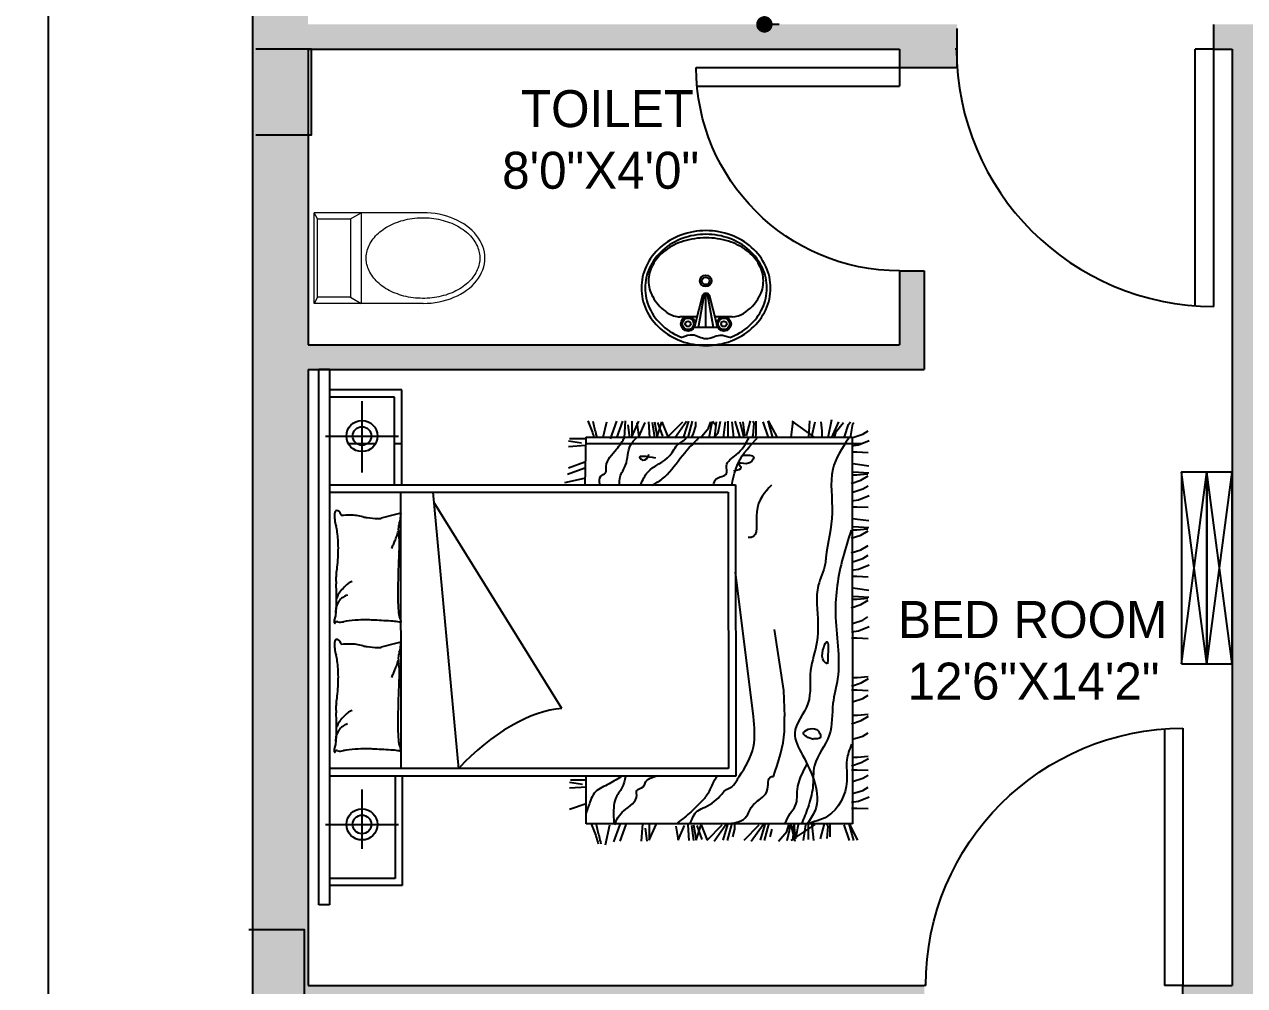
# Model space of a CAD drawing. Header units: inches. Extents: x -1202318 to 15458, y 120 to 819423.
# Drawn here: x 3433 to 3631, y 210.3 to 366.3 of the extents above; entities that cross this region are included whole.
import ezdxf

# ---------------------------------------------------------------- set-up
doc = ezdxf.new("R2010")
doc.units = ezdxf.units.IN
doc.header["$PDMODE"] = 98
doc.linetypes.add('HIDDEN', pattern=[9.525, 6.35, -3.175])
doc.styles.add('style 2', font='', dxfattribs={"height": 6})
doc.styles.get('style 2').set_extended_font_data('Bahnschrift')
doc.dimstyles.new('ISO-25', dxfattribs={"dimtxt": 6, "dimasz": 2.67, "dimexe": 1.25, "dimexo": 0.625, "dimgap": 0.645, "dimtad": 0, "dimdec": 0, "dimlunit": 3, "dimtxsty": 'style 2', "dimblk": 'DOT', "dimcen": 2.485, "dimclrd": 3, "dimclrt": 256, "dimadec": 0, "dimazin": 0, "dimtfac": 1, "dimtdec": 0, "dimtmove": 0, "dimatfit": 3, "dimfxl": 1, "dimarcsym": 1})

# ---------------------------------------------------------------- blocks, each defined once
blk = doc.blocks.new('D1 inch')
for p, q in [((0, 41.76), (0, 0)), ((3, 41.65), (3, 0)), ((0, 0), (3, 0)), ((41.76, 0), (42, 0))]:
    blk.add_line(p, q)
blk.add_arc((0, 0), 41.76, 0, 90)
blk = doc.blocks.new('DD2')
for p, q in [((0, 33), (0, 0)), ((3, 33), (3, 0)), ((0, 0), (3, 0))]:
    blk.add_line(p, q)
blk.add_arc((0, 0), 33, 0, 90)
blk = doc.blocks.new('A$C2B723114')
for p, q in [((0, 2.9047), (2.8274, 2.9047)), ((0, 2.8487), (0, 2.9047)), ((2.8274, 2.9047), (2.8274, 2.8487)), ((2.8274, 2.8487), (0, 2.8487)), ((0.1012, 2.4649), (0.1012, 2.849)), ((0.1396, 2.5033), (0.1396, 2.849)), ((0.4243, 2.8697), (0.4243, 2.4855)), ((0.6794, 0.7051), (0.6794, 2.8509)), ((0.7187, 0.7435), (0.7187, 2.8509)), ((2.1776, 2.8509), (2.1776, 0.7454)), ((2.216, 2.8509), (2.216, 0.707)), ((2.4742, 2.8697), (2.4742, 2.4855)), ((2.6798, 2.5052), (2.6798, 2.8509)), ((2.7182, 2.4668), (2.7182, 2.8509)), ((0.6087, 2.6776), (0.295, 2.6776)), ((2.6586, 2.6776), (2.2821, 2.6776)), ((1.3789, 2.4999), (1.3598, 2.5761)), ((2.0593, 2.4999), (2.0402, 2.5761)), ((0.6794, 2.4649), (0.1012, 2.4649)), ((0.6766, 2.5033), (0.1396, 2.5033)), ((0.7191, 2.47), (2.1778, 2.4719)), ((1.3858, 2.4723), (1.3789, 2.4999)), ((2.0662, 2.4723), (2.0593, 2.4999)), ((2.2188, 2.5052), (2.6798, 2.5052)), ((2.2188, 2.4668), (2.7182, 2.4668)), ((2.1771, 2.3036), (0.718, 2.1685)), ((1.0365, 1.6233), (2.1246, 2.2989)), ((0.5047, 1.5819), (0.5353, 1.4945)), ((0.6174, 1.5819), (0.6232, 1.4916)), ((0.6467, 1.5819), (0.6369, 1.5137)), ((0.6571, 1.4945), (0.6571, 1.5765)), ((2.2287, 1.6076), (2.2523, 1.5035)), ((2.2726, 1.593), (2.3061, 1.5007)), ((2.3067, 1.5881), (2.3373, 1.5007)), ((2.4194, 1.5881), (2.4251, 1.4979)), ((2.4487, 1.5881), (2.4389, 1.5199)), ((2.4591, 1.5007), (2.4591, 1.5828)), ((0.4269, 0.0884), (0.4269, 1.4945)), ((0.4269, 1.4945), (0.6794, 1.4945)), ((2.4685, 1.4964), (2.216, 1.5022)), ((2.4685, 1.4964), (2.4685, 0.0903)), ((0.3172, 1.3923), (0.4213, 1.3687)), ((2.4596, 1.3659), (2.552, 1.3324)), ((2.4685, 1.4044), (2.5491, 1.3861)), ((0.3318, 1.3485), (0.4241, 1.3149)), ((0.3367, 1.3143), (0.4241, 1.2838)), ((2.4645, 1.3318), (2.552, 1.3012)), ((2.4645, 1.2928), (2.5548, 1.2871)), ((2.4645, 1.2635), (2.5328, 1.2733)), ((2.4699, 1.2531), (2.552, 1.2163)), ((2.552, 1.2531), (2.4699, 1.2531)), ((2.5435, 1.2276), (2.4699, 1.2163)), ((0.3367, 1.2016), (0.427, 1.1959)), ((0.3367, 1.1724), (0.405, 1.1821)), ((0.4241, 1.162), (0.3421, 1.162)), ((0.3421, 1.162), (0.4241, 1.1252)), ((2.5491, 1.1654), (2.467, 1.1597)), ((2.4699, 1.2163), (2.5463, 1.1823)), ((2.5463, 1.1455), (2.467, 1.1342)), ((2.5491, 1.1342), (2.4699, 1.1201)), ((2.4699, 1.1201), (2.5491, 1.0946)), ((2.5463, 1.1172), (2.4727, 1.0918)), ((2.5491, 1.0946), (2.4699, 1.0635)), ((2.4699, 1.0635), (2.5491, 0.9842)), ((0.4157, 1.0206), (0.3421, 1.0093)), ((0.3421, 1.0093), (0.4185, 0.9754)), ((2.4642, 1.0267), (2.552, 0.9644)), ((2.4699, 0.9785), (2.552, 0.9531)), ((0.4213, 0.9584), (0.3392, 0.9527)), ((0.4185, 0.9386), (0.3392, 0.9272)), ((0.4213, 0.9272), (0.3421, 0.9131)), ((0.3421, 0.9131), (0.4213, 0.8876)), ((0.4185, 0.9103), (0.3449, 0.8848)), ((2.4642, 0.9389), (2.4869, 0.9276)), ((2.467, 0.9559), (2.552, 0.9333)), ((2.4869, 0.9276), (2.5265, 0.9163)), ((2.5265, 0.9163), (2.5491, 0.9163)), ((0.4213, 0.8876), (0.3421, 0.8565)), ((0.3421, 0.8565), (0.4213, 0.7772)), ((2.4642, 0.8908), (2.5152, 0.8483)), ((2.467, 0.8455), (2.5208, 0.8342)), ((2.5152, 0.8483), (2.5491, 0.837)), ((0.3364, 0.8197), (0.4241, 0.7574)), ((2.4699, 0.8172), (2.4925, 0.7974)), ((2.5491, 0.8087), (2.4699, 0.8172)), ((2.4925, 0.7974), (2.535, 0.7889)), ((2.5208, 0.8342), (2.552, 0.8285)), ((2.552, 0.8285), (2.5293, 0.8087)), ((2.535, 0.7889), (2.552, 0.7861)), ((0.3392, 0.7489), (0.4241, 0.7263)), ((0.3421, 0.7716), (0.4241, 0.7461)), ((0.359, 0.7206), (0.3987, 0.7093)), ((0.3987, 0.7093), (0.4213, 0.7093)), ((2.1776, 0.7454), (0.7187, 0.7435)), ((2.5491, 0.7606), (2.467, 0.7719)), ((2.4727, 0.7464), (2.467, 0.7408)), ((2.467, 0.7153), (2.5491, 0.7238)), ((2.552, 0.7096), (2.467, 0.6842)), ((2.552, 0.7464), (2.4727, 0.7464)), ((0.3421, 0.6601), (0.4213, 0.5808)), ((2.216, 0.707), (0.6794, 0.7051)), ((0.9938, 0.6115), (1.7555, 0.7064)), ((2.5491, 0.6842), (2.4642, 0.6615)), ((2.5491, 0.6672), (2.4755, 0.6587)), ((2.4755, 0.6474), (2.5548, 0.6276)), ((0.3364, 0.6233), (0.4241, 0.561)), ((2.4642, 0.6191), (2.4784, 0.6134)), ((2.467, 0.5993), (2.4869, 0.5964)), ((2.4784, 0.6134), (2.5406, 0.6077)), ((2.4869, 0.5964), (2.552, 0.5964)), ((2.5406, 0.6077), (2.552, 0.6134)), ((0.3392, 0.5525), (0.4241, 0.5299)), ((0.3421, 0.5752), (0.4241, 0.5497)), ((0.359, 0.5242), (0.3987, 0.5129)), ((2.467, 0.5313), (2.5491, 0.5596)), ((2.467, 0.5087), (2.5548, 0.5342)), ((2.5548, 0.5342), (2.4699, 0.4889)), ((0.3364, 0.4785), (0.3874, 0.436)), ((1.1305, 0.4537), (0.9938, 0.448)), ((1.4523, 0.5021), (1.1305, 0.4537)), ((0.4213, 0.415), (0.3364, 0.3923)), ((0.3392, 0.4332), (0.393, 0.4219)), ((0.4241, 0.2868), (0.3392, 0.415)), ((0.3421, 0.4049), (0.3647, 0.3851)), ((0.4213, 0.3964), (0.3421, 0.4049)), ((0.4213, 0.398), (0.3477, 0.3895)), ((0.3874, 0.436), (0.4213, 0.4247)), ((0.393, 0.4219), (0.4241, 0.4162)), ((0.4241, 0.4162), (0.4015, 0.3964)), ((2.467, 0.4133), (2.552, 0.4019)), ((2.467, 0.2879), (2.552, 0.4076)), ((0.4213, 0.3377), (0.3392, 0.3491)), ((0.4241, 0.3236), (0.3449, 0.3236)), ((0.3647, 0.3851), (0.4072, 0.3766)), ((0.4072, 0.3766), (0.4241, 0.3738)), ((0.3392, 0.2925), (0.4213, 0.3009)), ((2.4642, 0.3049), (2.5491, 0.2851)), ((2.467, 0.319), (2.5548, 0.3134)), ((0.3477, 0.2571), (0.427, 0.2373)), ((0.3506, 0.2231), (0.4128, 0.2175)), ((0.359, 0.2061), (0.4241, 0.2061)), ((0.4128, 0.2175), (0.4241, 0.2231)), ((2.467, 0.2179), (2.5605, 0.1981)), ((2.467, 0.1981), (2.5491, 0.1613)), ((2.4699, 0.2491), (2.501, 0.2491)), ((2.501, 0.2491), (2.5491, 0.2547)), ((0.3392, 0.1042), (0.4213, 0.1325)), ((2.467, 0.184), (2.4982, 0.1755)), ((2.4699, 0.1302), (2.535, 0.1104)), ((2.4982, 0.1755), (2.5463, 0.1359)), ((0.3392, 0.0815), (0.427, 0.107)), ((0.427, 0.107), (0.3421, 0.0617)), ((2.4685, 0.0903), (0.4269, 0.0884)), ((0.5106, 0.0657), (0.5077, 0.0063)), ((0.5106, 0.094), (0.5106, 0.0657)), ((0.5417, 0.094), (0.5474, 0.0572)), ((0.587, 0.0884), (0.604, 0.0346)), ((0.6512, 0.0884), (0.6682, 0.0346)), ((0.713, 0.0657), (0.7101, 0.0063)), ((0.713, 0.094), (0.713, 0.0657)), ((0.7334, 0.0943), (0.7503, 0.0434)), ((0.7786, 0.0915), (0.7786, 0.0632)), ((0.8739, 0.0884), (0.8908, 0.0346)), ((0.956, 0.0943), (0.973, 0.0434)), ((1.0013, 0.0915), (1.0013, 0.0632)), ((1.072, 0.0884), (1.089, 0.0346)), ((1.1338, 0.0657), (1.131, 0.0063)), ((1.1338, 0.094), (1.1338, 0.0657)), ((1.1542, 0.0943), (1.1712, 0.0434)), ((1.1995, 0.0915), (1.1995, 0.0632)), ((1.4088, 0.0657), (1.406, 0.0063)), ((1.4088, 0.094), (1.4088, 0.0657)), ((1.44, 0.094), (1.4456, 0.0572)), ((1.4853, 0.0884), (1.5023, 0.0346)), ((1.5674, 0.0962), (1.5844, 0.0453)), ((1.6127, 0.0934), (1.6127, 0.0651)), ((1.6127, 0.0651), (1.6184, 0.0085)), ((1.6297, 0.0849), (1.624, 0.0028)), ((1.6721, 0.0877), (1.6693, 0.0623)), ((1.7344, 0.0651), (1.7316, 0.0057)), ((1.7344, 0.0934), (1.7344, 0.0651)), ((1.7655, 0.0934), (1.7712, 0.0566)), ((1.8108, 0.0877), (1.8278, 0.034)), ((1.8568, 0.0962), (1.8738, 0.0453)), ((1.9342, 0.0962), (1.9512, 0.0453)), ((1.9795, 0.0934), (1.9795, 0.0651)), ((1.9795, 0.0651), (1.9852, 0.0085)), ((1.9965, 0.0849), (1.9908, 0.0028)), ((2.039, 0.0877), (2.0361, 0.0623)), ((2.1012, 0.0651), (2.0984, 0.0057)), ((2.1012, 0.0934), (2.1012, 0.0651)), ((2.1324, 0.0934), (2.138, 0.0566)), ((2.1777, 0.0877), (2.1946, 0.034)), ((2.2236, 0.0962), (2.2406, 0.0453)), ((2.2689, 0.0934), (2.2689, 0.0651)), ((2.2689, 0.0651), (2.2746, 0.0085)), ((2.2859, 0.0849), (2.2802, 0.0028)), ((2.3284, 0.0877), (2.3255, 0.0623)), ((2.3906, 0.0651), (2.3878, 0.0057)), ((2.3906, 0.0934), (2.3906, 0.0651)), ((2.4218, 0.0934), (2.4274, 0.0566)), ((2.4642, 0.0991), (2.5378, 0.0877)), ((2.467, 0.0877), (2.484, 0.034)), ((2.535, 0.1104), (2.5491, 0.0991)), ((2.5378, 0.0877), (2.5463, 0.0821)), ((0.5474, 0.0572), (0.57, 0.0006)), ((0.604, 0.0346), (0.621, 0.0063)), ((0.6682, 0.0346), (0.6851, 0.0063)), ((0.7503, 0.0434), (0.773, 0.0037)), ((0.7786, 0.0632), (0.7843, 0.0066)), ((0.8908, 0.0346), (0.9078, 0.0063)), ((0.973, 0.0434), (0.9957, 0.0037)), ((1.0013, 0.0632), (1.007, 0.0066)), ((1.089, 0.0346), (1.106, 0.0063)), ((1.1712, 0.0434), (1.1939, 0.0037)), ((1.1995, 0.0632), (1.2052, 0.0066)), ((1.4456, 0.0572), (1.4683, 0.0006)), ((1.5023, 0.0346), (1.5192, 0.0082)), ((1.5844, 0.0453), (1.607, 0.0057)), ((1.6693, 0.0623), (1.6608, 0.0028)), ((1.7712, 0.0566), (1.7938, 0)), ((1.8278, 0.034), (1.8448, 0.0057)), ((1.8738, 0.0453), (1.8964, 0.0057)), ((1.9512, 0.0453), (1.9739, 0.0057)), ((2.0361, 0.0623), (2.0276, 0.0028)), ((2.138, 0.0566), (2.1607, 0)), ((2.1946, 0.034), (2.2116, 0.0057)), ((2.2406, 0.0453), (2.2632, 0.0057)), ((2.3255, 0.0623), (2.317, 0.0028)), ((2.4274, 0.0566), (2.4501, 0)), ((2.484, 0.034), (2.501, 0.0057))]:
    blk.add_line(p, q)
for centre, radius in [((0.4243, 2.6776), 0.0821), ((0.4243, 2.6776), 0.0493), ((2.4742, 2.6776), 0.0821), ((2.4742, 2.6776), 0.0493)]:
    blk.add_circle(centre, radius)
for centre, radius, start, end in [((0.8078, 2.821), 0.00214, 160.43603, 281.89306), ((0.8088, 2.8207), 0.00315, 111.7883, 160.43603), ((0.8162, 2.8021), 0.0232, 94.30254, 111.7883), ((0.8091, 2.8151), 0.00394, 21.9904, 101.89306), ((0.8409, 2.7949), 0.0302, 158.57902, 188.13348), ((1.0356, 2.8227), 0.2268, 188.13348, 192.10946), ((0.7994, 2.8112), 0.0144, 338.57902, 21.9904), ((0.635, 2.7368), 0.1829, 7.6809, 12.10946), ((0.8165, 2.7987), 0.0266, 59.34875, 94.30254), ((0.8554, 2.8643), 0.0497, 239.34875, 264.74081), ((0.9202, 3.5684), 0.7568, 264.74081, 268.09211), ((0.8679, 2.7254), 0.0915, 74.06476, 94.21588), ((0.8679, 2.7254), 0.0915, 53.91364, 74.06476), ((0.9409, 4.189), 1.3777, 268.09211, 270.57574), ((0.8679, 2.7254), 0.0915, 36.17665, 53.91364), ((0.86, 2.6097), 0.2158, 62.76041, 69.13972), ((0.8679, 2.7254), 0.0915, 18.43965, 36.17665), ((0.9466, 3.6164), 0.8051, 270.57574, 274.80185), ((0.9263, 2.7386), 0.0708, 51.61143, 62.76041), ((0.7461, 2.511), 0.3611, 46.18849, 51.61143), ((0.8523, 2.6218), 0.2076, 39.03494, 46.18849), ((1.0364, 2.548), 0.2671, 87.46141, 94.80185), ((1.042, 2.6745), 0.1405, 79.81012, 87.46141), ((1.1532, 3.2931), 0.488, 259.81012, 263.9133), ((1.204, 3.7695), 0.9671, 263.9133, 270), ((1.204, 3.4318), 0.6294, 270, 277.54685), ((1.2573, 3.0292), 0.2233, 277.54685, 285.74398), ((1.3941, 2.5438), 0.281, 98.43719, 105.74398), ((1.3747, 2.6748), 0.1486, 90, 98.43719), ((1.3713, 2.8186), 0.0315, 274.40021, 333.41948), ((0.923, 2.7382), 0.4535, 0, 6.23236), ((1.3747, 2.74), 0.0833, 78.72762, 90), ((1.3886, 2.8099), 0.0121, 333.41948, 78.72762), ((1.4882, 2.821), 0.00214, 160.43603, 281.89306), ((1.4892, 2.8207), 0.00315, 111.7883, 160.43603), ((1.4966, 2.8021), 0.0232, 94.30254, 111.7883), ((1.4895, 2.8151), 0.00394, 21.9904, 101.89306), ((1.5213, 2.7949), 0.0302, 158.57902, 188.13348), ((1.716, 2.8227), 0.2268, 188.13348, 192.10946), ((1.4798, 2.8112), 0.0144, 338.57902, 21.9904), ((1.3154, 2.7368), 0.1829, 7.6809, 12.10946), ((1.4969, 2.7987), 0.0266, 59.34875, 94.30254), ((1.5358, 2.8643), 0.0497, 239.34875, 264.74081), ((1.6006, 3.5684), 0.7568, 264.74081, 268.09211), ((1.5483, 2.7254), 0.0915, 74.06476, 94.21588), ((1.5483, 2.7254), 0.0915, 53.91364, 74.06476), ((1.6213, 4.189), 1.3777, 268.09211, 270.57574), ((1.5483, 2.7254), 0.0915, 36.17665, 53.91364), ((1.5404, 2.6097), 0.2158, 62.76041, 69.13972), ((1.5483, 2.7254), 0.0915, 18.43965, 36.17665), ((1.627, 3.6164), 0.8051, 270.57574, 274.80185), ((1.6067, 2.7386), 0.0708, 51.61143, 62.76041), ((1.4265, 2.511), 0.3611, 46.18849, 51.61143), ((1.5327, 2.6218), 0.2076, 39.03494, 46.18849), ((1.7168, 2.548), 0.2671, 87.46141, 94.80185), ((1.7224, 2.6745), 0.1405, 79.81012, 87.46141), ((1.8336, 3.2931), 0.488, 259.81012, 263.9133), ((1.8844, 3.7695), 0.9671, 263.9133, 270), ((1.8844, 3.4318), 0.6294, 270, 277.54685), ((1.9377, 3.0292), 0.2233, 277.54685, 285.74398), ((2.0745, 2.5438), 0.281, 98.43719, 105.74398), ((2.0551, 2.6748), 0.1486, 90, 98.43719), ((2.0517, 2.8186), 0.0315, 274.40021, 333.41948), ((1.6034, 2.7382), 0.4535, 0, 6.23236), ((2.0551, 2.74), 0.0833, 78.72762, 90), ((2.069, 2.8099), 0.0121, 333.41948, 78.72762), ((-0.0181, 2.6487), 0.8418, 3.36875, 7.6809), ((0.9783, 2.7239), 0.0455, 28.31676, 39.03494), ((0.8558, 2.6579), 0.1846, 23.00277, 28.31676), ((0.5722, 2.8434), 0.8132, 347.80162, 350.31563), ((1.1884, 2.7382), 0.1881, 350.31563, 0), ((0.6623, 2.6487), 0.8418, 3.36875, 7.6809), ((1.6587, 2.7239), 0.0455, 28.31676, 39.03494), ((1.5362, 2.6579), 0.1846, 23.00277, 28.31676), ((1.2526, 2.8434), 0.8132, 347.80162, 350.31563), ((1.8688, 2.7382), 0.1881, 350.31563, 0), ((-0.4351, 2.6794), 1.2587, 356.94504, 358.36691), ((0.1976, 2.6614), 0.6258, 358.36691, 3.36875), ((1.9648, 2.5659), 0.6074, 171.99495, 177.33512), ((1.6528, 2.6098), 0.2924, 167.80162, 171.99495), ((0.2453, 2.6794), 1.2587, 356.94504, 358.36691), ((0.878, 2.6614), 0.6258, 358.36691, 3.36875), ((2.6452, 2.5659), 0.6074, 171.99495, 177.33512), ((2.3332, 2.6098), 0.2924, 167.80162, 171.99495), ((-11.7321, 3.2823), 12.5718, 356.49514, 356.94504), ((1.4204, 2.5912), 0.0624, 177.33512, 194.04519), ((-11.0517, 3.2823), 12.5718, 356.49514, 356.94504), ((2.1008, 2.5912), 0.0624, 177.33512, 194.04519), ((0.5206, 2.5319), 0.2961, 350.00164, 356.49514), ((1.4917, 3.1364), 0.681, 244.68893, 246.51559), ((1.4917, 3.1364), 0.681, 246.51559, 248.34226), ((1.201, 2.5319), 0.2961, 350.00164, 356.49514), ((2.1721, 3.1364), 0.681, 244.68893, 246.51559), ((2.1721, 3.1364), 0.681, 246.51559, 248.34226), ((0.8298, 2.4774), 0.0178, 170.00164, 196.69777), ((0.8139, 2.4726), 0.00122, 196.69777, 277.12039), ((0.8041, 2.5514), 0.0807, 277.12039, 286.22115), ((0.8068, 2.5419), 0.0707, 286.22115, 297.28412), ((0.8584, 2.4419), 0.0418, 102.86904, 117.28412), ((0.879, 2.3515), 0.1345, 93.57397, 102.86904), ((0.9376, 1.4146), 1.0732, 90.28654, 93.57397), ((0.9586, -2.7845), 5.2724, 89.02962, 90.28654), ((0.9954, -0.6123), 3.0999, 87.39037, 89.02962), ((1.0854, 1.364), 1.1216, 85.38242, 87.39037), ((1.28, 3.7729), 1.2952, 265.38242, 267.25094), ((1.228, 2.691), 0.2121, 267.25094, 281.55856), ((1.4917, 3.1364), 0.681, 248.34226, 250.57202), ((1.4917, 3.1364), 0.681, 250.57202, 252.80178), ((1.2975, 2.3514), 0.1345, 83.56595, 101.55856), ((1.3002, 2.3754), 0.1104, 72.61359, 83.56595), ((1.3965, 2.6828), 0.2118, 252.61359, 260.5159), ((1.4027, 2.7202), 0.2496, 260.5159, 265.91706), ((1.385, 2.4721), 0.000845, 265.91706, 14.04494), ((1.5102, 2.4774), 0.0178, 170.00164, 196.69777), ((1.4943, 2.4726), 0.00122, 196.69777, 277.12039), ((1.4845, 2.5514), 0.0807, 277.12039, 286.22115), ((1.4872, 2.5419), 0.0707, 286.22115, 297.28412), ((1.5388, 2.4419), 0.0418, 102.86904, 117.28412), ((1.5594, 2.3515), 0.1345, 93.57397, 102.86904), ((1.618, 1.4146), 1.0732, 90.28654, 93.57397), ((1.639, -2.7845), 5.2724, 89.02962, 90.28654), ((1.6758, -0.6123), 3.0999, 87.39037, 89.02962), ((1.7658, 1.364), 1.1216, 85.38242, 87.39037), ((1.9604, 3.7729), 1.2952, 265.38242, 267.25094), ((1.9084, 2.691), 0.2121, 267.25094, 281.55856), ((2.1721, 3.1364), 0.681, 248.34226, 250.57202), ((2.1721, 3.1364), 0.681, 250.57202, 252.80178), ((1.9779, 2.3514), 0.1345, 83.56595, 101.55856), ((1.9806, 2.3754), 0.1104, 72.61359, 83.56595), ((2.0769, 2.6828), 0.2118, 252.61359, 260.5159), ((2.0831, 2.7202), 0.2496, 260.5159, 265.91706), ((2.0654, 2.4721), 0.000845, 265.91706, 14.04494)]:
    blk.add_arc(centre, radius, start, end)
blk.add_ellipse((0.4962, 1.9132), major_axis=(0.4887, -0.4605), ratio=0.503305, start_param=0.491272, end_param=1.591113)
for points, knots in [([(0.6768, 1.3104), (0.6615, 1.3339), (0.6315, 1.3797), (0.604, 1.4501), (0.5417, 1.4748), (0.5064, 1.4871), (0.4848, 1.4945)], [0, 0, 0, 0, 110.980521, 216.571322, 273.316778, 363.252298, 363.252298, 363.252298, 363.252298]), ([(2.5548, 1.4853), (2.5314, 1.4757), (2.5031, 1.4641), (2.4737, 1.4555), (2.4685, 1.454)], [0, 0, 0, 0, 98.452083, 119.481049, 119.481049, 119.481049, 119.481049]), ([(0.427, 1.4678), (0.4036, 1.4582), (0.3693, 1.4441), (0.3335, 1.4344), (0.3221, 1.4313)], [0, 0, 0, 0, 98.452083, 144.639601, 144.639601, 144.639601, 144.639601]), ([(0.4241, 1.4423), (0.4031, 1.437), (0.3691, 1.4284), (0.3351, 1.4199), (0.3221, 1.4167)], [0, 0, 0, 0, 84.638756, 136.955563, 136.955563, 136.955563, 136.955563]), ([(2.2145, 1.4211), (2.233, 1.4246), (2.2636, 1.4303), (2.2761, 1.3837), (2.3429, 1.3967), (2.3949, 1.3342), (2.4474, 1.3031), (2.4698, 1.2898)], [0, 0, 0, 0, 61.886907, 102.717887, 145.699352, 284.082577, 386.765171, 386.765171, 386.765171, 386.765171]), ([(2.552, 1.4598), (2.5309, 1.4545), (2.5031, 1.4475), (2.4753, 1.4406), (2.4685, 1.4389)], [0, 0, 0, 0, 84.638756, 111.94623, 111.94623, 111.94623, 111.94623]), ([(0.6768, 1.286), (0.6567, 1.2911), (0.6145, 1.3017), (0.5543, 1.3533), (0.4816, 1.349), (0.4362, 1.3493), (0.4233, 1.3493)], [0, 0, 0, 0, 80.250278, 168.388677, 295.908361, 346.663112, 346.663112, 346.663112, 346.663112]), ([(0.4233, 1.3445), (0.4367, 1.3385), (0.464, 1.3264), (0.5129, 1.2848), (0.5456, 1.2161), (0.6131, 1.2349), (0.6142, 1.1913), (0.6642, 1.1806), (0.674, 1.144), (0.6817, 1.1154)], [0, 0, 0, 0, 56.745495, 115.23739, 254.956954, 286.678662, 337.828324, 366.201072, 468.500395, 468.500395, 468.500395, 468.500395]), ([(2.2145, 1.319), (2.2295, 1.319), (2.2678, 1.3192), (2.3288, 1.2705), (2.4143, 1.279), (2.4535, 1.2403), (2.4662, 1.2278)], [0, 0, 0, 0, 57.155505, 146.33427, 287.936209, 355.396728, 355.396728, 355.396728, 355.396728]), ([(2.3573, 1.127), (2.3656, 1.1759), (2.3758, 1.2352), (2.3371, 1.1853), (2.3602, 1.1713), (2.3768, 1.1612)], [0, 0, 0, 0, 107.853607, 130.728419, 189.220329, 189.220329, 189.220329, 189.220329]), ([(2.2182, 1.2059), (2.2419, 1.1958), (2.3116, 1.1659), (2.342, 1.0552), (2.4266, 1.0223), (2.4474, 0.9811), (2.462, 0.9684), (2.4698, 0.9616)], [0, 0, 0, 0, 97.73655, 287.59661, 389.176293, 423.403759, 463.679181, 463.679181, 463.679181, 463.679181]), ([(2.2145, 1.1476), (2.2246, 1.1286), (2.2575, 1.0666), (2.3612, 1.0009), (2.431, 0.9336), (2.4662, 0.8996)], [0, 0, 0, 0, 83.02987, 271.460712, 463.033803, 463.033803, 463.033803, 463.033803]), ([(0.6817, 0.8034), (0.6673, 0.8119), (0.6341, 0.8315), (0.5785, 0.8518), (0.5349, 0.8973), (0.4828, 0.9461), (0.4518, 0.9879), (0.4331, 1.013)], [0, 0, 0, 0, 65.318952, 150.437229, 226.833166, 307.58338, 429.454095, 429.454095, 429.454095, 429.454095]), ([(0.4282, 0.9448), (0.4547, 0.9353), (0.496, 0.9206), (0.5223, 0.8436), (0.5628, 0.7946), (0.6113, 0.7575), (0.6214, 0.7173), (0.6539, 0.7022), (0.672, 0.6897), (0.6768, 0.6864)], [0, 0, 0, 0, 102.299436, 159.044876, 303.717955, 348.579152, 391.138254, 454.581655, 477.456496, 477.456496, 477.456496, 477.456496]), ([(2.2145, 0.823), (2.227, 0.8201), (2.261, 0.8121), (2.261, 0.7401), (2.3352, 0.7659), (2.379, 0.6836), (2.4336, 0.6521), (2.4662, 0.6334)], [0, 0, 0, 0, 46.747668, 127.438174, 179.649794, 280.561838, 429.605131, 429.605131, 429.605131, 429.605131]), ([(0.4282, 0.74), (0.4347, 0.7029), (0.444, 0.6496), (0.5194, 0.6274), (0.555, 0.5807), (0.5975, 0.5243), (0.6789, 0.5415), (0.677, 0.5095), (0.6768, 0.5061)], [0, 0, 0, 0, 130.791737, 187.537266, 286.231946, 353.673191, 460.023761, 472.712403, 472.712403, 472.712403, 472.712403]), ([(2.2218, 0.7246), (2.2595, 0.716), (2.3548, 0.6945), (2.4265, 0.6268), (2.4698, 0.586)], [0, 0, 0, 0, 148.665024, 375.555892, 375.555892, 375.555892, 375.555892]), ([(2.3719, 0.6737), (2.3738, 0.6431), (2.3772, 0.5878), (2.3146, 0.6382), (2.3401, 0.7015), (2.2971, 0.6649), (2.2923, 0.6965), (2.289, 0.7176)], [0, 0, 0, 0, 83.446591, 150.887818, 201.642461, 230.015204, 286.760644, 286.760644, 286.760644, 286.760644]), ([(0.6768, 0.6864), (0.7275, 0.655), (0.8251, 0.5944), (0.9391, 0.606), (0.9938, 0.6115)], [0, 0, 0, 0, 225.995823, 434.686543, 434.686543, 434.686543, 434.686543]), ([(2.2145, 0.5167), (2.1764, 0.5522), (2.1051, 0.6184), (1.9357, 0.5803), (1.9385, 0.6342), (1.9388, 0.6395)], [0, 0, 0, 0, 208.073343, 389.01094, 409.01094, 409.01094, 409.01094, 409.01094]), ([(0.6768, 0.5061), (0.7554, 0.4794), (0.8591, 0.4442), (0.9675, 0.4473), (0.9938, 0.448)], [0, 0, 0, 0, 319.374611, 421.61723, 421.61723, 421.61723, 421.61723]), ([(2.4625, 0.1088), (2.4095, 0.1438), (2.2904, 0.2226), (2.0623, 0.1771), (1.9006, 0.2246), (1.7699, 0.2337), (1.6941, 0.2766), (1.5528, 0.2786), (1.4005, 0.2587), (1.2324, 0.3267), (1.059, 0.2939), (0.9218, 0.426), (0.7359, 0.3204), (0.5586, 0.2391), (0.4502, 0.3116), (0.427, 0.3272)], [0, 0, 0, 0, 239.874704, 538.942419, 850.40885, 893.390315, 1047.998294, 1176.505142, 1437.500972, 1637.333004, 1864.324391, 2089.058767, 2248.736533, 2637.953392, 2744.252142, 2744.252142, 2744.252142, 2744.252142]), ([(0.4331, 0.4427), (0.4498, 0.4356), (0.4827, 0.4216), (0.5314, 0.3759), (0.632, 0.3884), (0.6996, 0.3513), (0.7423, 0.3278)], [0, 0, 0, 0, 70.931849, 139.556414, 248.154027, 434.709995, 434.709995, 434.709995, 434.709995]), ([(1.9771, 0.0962), (1.9286, 0.1117), (1.7864, 0.157), (1.5223, 0.1992), (1.2611, 0.141), (1.0527, 0.2023), (0.8859, 0.1885), (0.76, 0.3042), (0.6211, 0.292), (0.5187, 0.3203), (0.4572, 0.3456), (0.4282, 0.3575)], [0, 0, 0, 0, 198.710624, 582.73994, 1031.873213, 1206.082894, 1423.278209, 1655.952104, 1808.744089, 1945.69963, 2068.229211, 2068.229211, 2068.229211, 2068.229211]), ([(0.8474, 0.0943), (0.82, 0.1047), (0.757, 0.1287), (0.6201, 0.1029), (0.4623, 0.1837), (0.4372, 0.2936), (0.4282, 0.3331)], [0, 0, 0, 0, 112.422038, 258.341957, 533.791494, 688.286079, 688.286079, 688.286079, 688.286079]), ([(0.8718, 0.2941), (0.8821, 0.3221), (0.9041, 0.3814), (0.9523, 0.2773), (0.8733, 0.2454), (0.8757, 0.2798), (0.8766, 0.2941)], [0, 0, 0, 0, 82.720021, 175.094899, 237.579423, 282.440623, 282.440623, 282.440623, 282.440623]), ([(1.2715, 0.221), (1.3344, 0.2172), (1.4529, 0.21), (1.2971, 0.2665), (1.2756, 0.2284), (1.2715, 0.221)], [0, 0, 0, 0, 150.888188, 283.977876, 315.699589, 315.699589, 315.699589, 315.699589])]:
    blk.add_open_spline(points, degree=3, knots=knots)
blk = doc.blocks.new('A$C238C3AFD')
at = {"lineweight": 5}
for p, q in [((0, 0.2462), (0, 0.6796)), ((0.0244, 0.6658), (0, 0.6796)), ((0, 0.6796), (0.361, 0.6796)), ((0.0244, 0.6796), (0.3366, 0.6796)), ((0.0244, 0.5351), (0.0244, 0.6658)), ((0.0244, 0.6658), (0.3366, 0.6658)), ((0.3366, 0.6658), (0.361, 0.6796)), ((0.3366, 0.6658), (0.3366, 0.5351)), ((0.361, 0.2462), (0.361, 0.6796)), ((0.0244, 0.5351), (0, 0.492)), ((0.3366, 0.5351), (0.0244, 0.5351)), ((0.3366, 0.5351), (0.361, 0.492)), ((0.361, 0.492), (0, 0.492))]:
    blk.add_line(p, q, dxfattribs=at)
blk.add_ellipse((0.1805, 0.2462), major_axis=(0, 0.2462), ratio=0.7331, start_param=1.570796, end_param=4.712389, dxfattribs=at)
blk.add_open_spline([(0.1805, 0.4724), (0.1739, 0.4724), (0.1673, 0.4718), (0.1524, 0.4692), (0.1441, 0.4668), (0.1278, 0.4601), (0.1198, 0.4558), (0.1042, 0.4454), (0.0967, 0.4392), (0.0823, 0.4252), (0.0755, 0.4173), (0.0628, 0.4), (0.0569, 0.3906), (0.0463, 0.3704), (0.0415, 0.3597), (0.0334, 0.3372), (0.03, 0.3255), (0.0246, 0.3014), (0.0227, 0.289), (0.0202, 0.264), (0.0198, 0.2513), (0.0204, 0.226), (0.0215, 0.2134), (0.0251, 0.1887), (0.0276, 0.1765), (0.0341, 0.153), (0.0381, 0.1416), (0.0472, 0.12), (0.0524, 0.1098), (0.0639, 0.0907), (0.0702, 0.0818), (0.0836, 0.0658), (0.0908, 0.0586), (0.1057, 0.046), (0.1135, 0.0406), (0.1294, 0.0316), (0.1375, 0.028), (0.154, 0.0228), (0.1623, 0.0212), (0.179, 0.0197), (0.1874, 0.0199), (0.2042, 0.0222), (0.2126, 0.0243), (0.2292, 0.0304), (0.2373, 0.0345), (0.2532, 0.0445), (0.261, 0.0504), (0.2757, 0.0641), (0.2827, 0.0718), (0.2959, 0.0889), (0.3019, 0.0982), (0.313, 0.1183), (0.3179, 0.129), (0.3264, 0.1515), (0.33, 0.1632), (0.3357, 0.1875), (0.3378, 0.2), (0.3406, 0.2252), (0.3412, 0.238), (0.3408, 0.2636), (0.3398, 0.2764), (0.3364, 0.3015), (0.3339, 0.3138), (0.3275, 0.3377), (0.3235, 0.3492), (0.3144, 0.3712), (0.3092, 0.3816), (0.2976, 0.401), (0.2913, 0.41), (0.2777, 0.4263), (0.2705, 0.4336), (0.2554, 0.4464), (0.2476, 0.4519), (0.2315, 0.4609), (0.2232, 0.4645), (0.2066, 0.4697), (0.1981, 0.4714), (0.1866, 0.4723), (0.1836, 0.4724), (0.1805, 0.4724)], degree=3, knots=[0, 0, 0, 0, 0.129187, 0.129187, 0.292984, 0.292984, 0.456781, 0.456781, 0.620578, 0.620578, 0.784375, 0.784375, 0.948173, 0.948173, 1.11197, 1.11197, 1.275767, 1.275767, 1.439564, 1.439564, 1.603361, 1.603361, 1.767159, 1.767159, 1.930956, 1.930956, 2.094753, 2.094753, 2.25855, 2.25855, 2.422347, 2.422347, 2.586144, 2.586144, 2.749942, 2.749942, 2.913739, 2.913739, 3.077536, 3.077536, 3.241333, 3.241333, 3.406995, 3.406995, 3.572656, 3.572656, 3.738317, 3.738317, 3.903979, 3.903979, 4.06964, 4.06964, 4.235301, 4.235301, 4.400963, 4.400963, 4.566624, 4.566624, 4.732286, 4.732286, 4.897947, 4.897947, 5.063608, 5.063608, 5.22927, 5.22927, 5.394931, 5.394931, 5.560592, 5.560592, 5.726254, 5.726254, 5.891915, 5.891915, 6.057576, 6.057576, 6.223238, 6.223238, 6.283185, 6.283185, 6.283185, 6.283185], dxfattribs=at)
blk = doc.blocks.new('A$C62EA08CE')
at = {"linetype": 'ByBlock'}
for p, q in [((0.1569, 0.3505), (0.2264, 0.3505)), ((0.2191, 0.3943), (0.3067, 0.3943)), ((0.2191, 0.3797), (0.2483, 0.2629)), ((0.2328, 0.3943), (0.2566, 0.2566)), ((0.2629, 0.3943), (0.2629, 0.2555)), ((0.2933, 0.3943), (0.2696, 0.2568)), ((0.2775, 0.2629), (0.3067, 0.3797)), ((0.2994, 0.3505), (0.3691, 0.3505))]:
    blk.add_line(p, q, dxfattribs=at)
for centre, radius in [((0.1899, 0.3797), 0.0292), ((0.1899, 0.3797), 0.0232), ((0.3359, 0.3797), 0.0292), ((0.3359, 0.3797), 0.0232), ((0.1899, 0.3797), 0.0112), ((0.3359, 0.3797), 0.0112), ((0.264, 0.2045), 0.0234), ((0.264, 0.2045), 0.0154)]:
    blk.add_circle(centre, radius, dxfattribs=at)
for centre, radius, start, end in [((0.2518, 0.2022), 0.2632, 110.2132, 131.6335), ((0.2629, 0.1722), 0.2952, 90, 110.2132), ((0.2629, 0.1722), 0.2952, 69.7868, 90), ((0.2739, 0.2022), 0.2632, 48.3665, 69.7868), ((0.2348, 0.2214), 0.2375, 131.6335, 155.0149), ((0.2518, 0.2022), 0.2482, 110.2132, 131.6335), ((0.2739, 0.2022), 0.2482, 48.3665, 69.7868), ((0.291, 0.2214), 0.2375, 24.9851, 48.3665), ((0.2348, 0.2214), 0.2225, 131.6335, 155.0149), ((0.1569, 0.2629), 0.0876, 90, 122.2598), ((0.3691, 0.2629), 0.0876, 56.0955, 90), ((0.291, 0.2214), 0.2225, 24.9851, 48.3665), ((0.2084, 0.2337), 0.2084, 155.0149, 180), ((0.2084, 0.2337), 0.1934, 155.0149, 180), ((0.2107, 0.1777), 0.1883, 122.2598, 151.0888), ((0.2835, 0.1356), 0.241, 53.1301, 56.0955), ((0.3151, 0.1777), 0.1883, 28.9112, 53.1301), ((0.3174, 0.2337), 0.1934, 360, 24.9851), ((0.3174, 0.2337), 0.2084, 360, 24.9851), ((0.1622, 0.2045), 0.133, 151.0888, 180), ((0.2629, 0.2737), 0.0182, 216.4225, 323.5775), ((0.3636, 0.2045), 0.133, 0, 28.9112), ((0.2084, 0.2337), 0.2084, 180, 204.9851), ((0.2084, 0.2337), 0.1934, 180, 204.9851), ((0.1622, 0.2045), 0.133, 180, 208.9112), ((0.3636, 0.2045), 0.133, 331.0888, 0), ((0.3174, 0.2337), 0.1934, 335.0149, 0), ((0.3174, 0.2337), 0.2084, 335.0149, 0), ((0.2348, 0.246), 0.2225, 204.9851, 228.3665), ((0.291, 0.246), 0.2225, 311.6335, 335.0149), ((0.2348, 0.246), 0.2375, 204.9851, 228.3665), ((0.2107, 0.2312), 0.1883, 208.9112, 233.1301), ((0.3151, 0.2312), 0.1883, 306.8699, 331.0888), ((0.291, 0.246), 0.2375, 311.6335, 335.0149), ((0.2518, 0.2651), 0.2632, 228.3665, 249.7868), ((0.2518, 0.2651), 0.2482, 228.3665, 249.7868), ((0.2423, 0.2733), 0.241, 233.1301, 252.7421), ((0.2835, 0.2733), 0.241, 287.2579, 306.8699), ((0.2739, 0.2651), 0.2482, 290.2132, 311.6335), ((0.2739, 0.2651), 0.2632, 290.2132, 311.6335), ((0.2629, 0.2952), 0.2952, 249.7868, 270), ((0.2629, 0.2952), 0.2802, 249.7868, 270), ((0.2629, 0.3398), 0.3106, 252.7421, 270), ((0.2629, 0.3398), 0.3106, 270, 287.2579), ((0.2629, 0.2952), 0.2802, 270, 290.2132), ((0.2629, 0.2952), 0.2952, 270, 290.2132)]:
    blk.add_arc(centre, radius, start, end, dxfattribs=at)
blk.add_spline([(0.1661, 0.4351), (0.2064, 0.4271), (0.264, 0.441), (0.3172, 0.4249), (0.3597, 0.4351)], degree=3, dxfattribs=at)
blk = doc.blocks.new('_Dot')
at = {"color": 0, "linetype": 'ByBlock', "lineweight": -2}
blk.add_line((-0.5, 0), (-1, 0), dxfattribs=at)
at = {"color": 0, "linetype": 'ByBlock', "const_width": 0.5}
blk.add_lwpolyline([(-0.25, 0, 1), (0.25, 0, 1)], format="xyb", close=True, dxfattribs=at)
blk = doc.blocks.new('*D184')
at = {"color": 0, "linetype": 'HIDDEN', "lineweight": -2, "transparency": 16777216}
for p, q in [((3555.47, 403.1), (3551.82, 403.1)), ((3555.47, 366.32), (3551.82, 366.32))]:
    blk.add_line(p, q, dxfattribs=at)
at = {"color": 3, "lineweight": -2, "transparency": 16777216}
for p, q in [((3553.07, 400.43), (3553.07, 392.92)), ((3553.07, 368.99), (3553.07, 376.51))]:
    blk.add_line(p, q, dxfattribs=at)
at = {"layer": 'Defpoints', "color": 0, "linetype": 'HIDDEN', "transparency": 16777216}
for p in [(3556.1, 403.1), (3553.07, 366.32), (3556.1, 366.32)]:
    blk.add_point(p, dxfattribs=at)
at = {"color": 3, "linetype": 'HIDDEN', "lineweight": -2, "transparency": 16777216, "xscale": 2.67, "yscale": 2.67, "zscale": 2.67}
for p, rotation in [((3553.07, 403.1), 90), ((3553.07, 366.32), 270)]:
    blk.add_blockref('_Dot', p, dxfattribs=dict(at, rotation=rotation))
at = {"linetype": 'HIDDEN', "transparency": 16777216, "insert": (3553.07, 384.71), "char_height": 6, "attachment_point": 5, "rotation": 90, "style": 'style 2'}
blk.add_mtext('3\'-1"', dxfattribs=at)
blk = doc.blocks.new('*D186')
at = {"color": 0, "lineweight": -2, "transparency": 16777216}
for p, q in [((3478.38, 721.32), (3435.65, 721.32)), ((3469.38, 121.32), (3435.65, 121.32))]:
    blk.add_line(p, q, dxfattribs=at)
at = {"color": 3, "lineweight": -2, "transparency": 16777216}
for p, q in [((3436.9, 718.65), (3436.9, 426.88)), ((3436.9, 123.99), (3436.9, 415.77))]:
    blk.add_line(p, q, dxfattribs=at)
at = {"layer": 'Defpoints', "color": 0, "transparency": 16777216}
for p in [(3479.01, 721.32), (3436.9, 121.32), (3470.01, 121.32)]:
    blk.add_point(p, dxfattribs=at)
at = {"color": 3, "lineweight": -2, "transparency": 16777216, "xscale": 2.67, "yscale": 2.67, "zscale": 2.67}
for p, rotation in [((3436.9, 721.32), 90), ((3436.9, 121.32), 270)]:
    blk.add_blockref('_Dot', p, dxfattribs=dict(at, rotation=rotation))
at = {"transparency": 16777216, "insert": (3436.9, 421.32), "char_height": 6, "attachment_point": 5, "rotation": 90, "style": 'style 2'}
blk.add_mtext("50'", dxfattribs=at)
blk = doc.blocks.new('*U189')
for p, q in [((0, 0), (38, 286)), ((38, 0), (0, 286)), ((38, 0), (76, 286)), ((76, 0), (38, 286))]:
    blk.add_line(p, q)
for points in [[(0, 0), (38, 0), (38, 286), (0, 286)], [(38, 0), (76, 0), (76, 286), (38, 286)]]:
    blk.add_lwpolyline(points, close=True)

msp = doc.modelspace()

# ---------------------------------------------------------------- hatches: boundary and pattern name
at = {"linetype": 'ByBlock'}
h = msp.add_hatch(color=250, dxfattribs=at)
h.dxf.hatch_style = 1
h.paths.add_polyline_path([(3829.01, 730.32), (3470.01, 730.32), (3470.01, 715.39), (3479.01, 715.39), (3479.01, 721.32), (3643.01, 721.32), (3647.01, 721.32), (3820.01, 721.32), (3820.01, 661.54), (3829.01, 661.54)])
h.paths.add_polyline_path([(3479.01, 657.32), (3643.01, 657.32), (3643.01, 661.32), (3611.62, 661.32, -0.057733), (3608.93, 661.01, -0.057733), (3606.24, 661.32), (3479.01, 661.32), (3479.01, 667.39), (3470.01, 667.39), (3470.01, 622.61), (3479.01, 622.61)])
h.paths.add_polyline_path([(3479.01, 528.32), (3497.27, 528.32), (3497.27, 532.32), (3479.01, 532.32), (3479.01, 622.61), (3470.01, 622.61), (3470.01, 201.32), (3579.01, 201.32), (3579.01, 210.32), (3479.01, 210.32), (3479.01, 310.32), (3579.01, 310.32), (3579.01, 326.32), (3575.01, 326.32), (3575.01, 314.32), (3479.01, 314.32), (3479.01, 362.32), (3575.01, 362.32), (3575.01, 359.32), (3579.01, 359.32), (3584.35, 359.32), (3584.35, 366.32), (3479.01, 366.32)])
h.paths.add_polyline_path([(3829.01, 532.32), (3829.01, 661.54), (3820.01, 661.54), (3820.01, 532.31), (3820.56, 311.32), (3732.56, 311.32), (3678.01, 311.32), (3678.01, 307.18), (3736.58, 307.32), (3820.57, 307.32), (3820.69, 259.32), (3736.69, 259.32), (3736.66, 271.49), (3732.66, 271.48), (3732.7, 255.32), (3820.7, 255.32), (3821.01, 130.32), (3633.01, 130.32), (3633.01, 183.32), (3633.01, 304.06), (3633.01, 311.32), (3633.01, 362.32), (3820.43, 362.32), (3820.42, 366.32), (3626.01, 366.32), (3626.01, 362.32), (3629.01, 362.32), (3629.01, 210.32), (3621.01, 210.32), (3621.01, 201.32), (3624.01, 201.32), (3624.01, 121.32), (3830.04, 121.32)])

# ---------------------------------------------------------------- linework, layer by layer
for p, q in [((3470.01, 730.32), (3470.01, 121.32)), ((3626.01, 362.32), (3626.01, 366.32)), ((3479.01, 362.32), (3479.01, 314.32)), ((3479.01, 362.32), (3575.01, 362.32)), ((3575.01, 362.32), (3575.01, 359.32)), ((3626.01, 362.32), (3629.01, 362.32)), ((3629.01, 362.32), (3629.01, 210.32)), ((3575.01, 359.32), (3579.01, 359.32)), ((3579.01, 359.32), (3584.35, 359.32)), ((3575.01, 326.32), (3579.01, 326.32)), ((3575.01, 326.32), (3575.01, 314.32)), ((3579.01, 326.32), (3579.01, 310.32)), ((3479.01, 314.32), (3575.01, 314.32)), ((3479.01, 310.32), (3479.01, 210.32)), ((3479.01, 310.32), (3579.01, 310.32)), ((3485.53, 298.32), (3489.98, 298.32)), ((3493.06, 298.32), (3494.24, 298.32)), ((3524.06, 298.32), (3568.95, 298.32)), ((3479.01, 210.32), (3579.01, 210.32)), ((3621.01, 201.32), (3621.01, 210.32)), ((3621.01, 210.32), (3629.01, 210.32))]:
    msp.add_line(p, q)
at = {"linetype": 'HIDDEN'}
msp.add_line((3584.35, 359.32), (3584.35, 366.32), dxfattribs=at)
at = {"linetype": 'ByBlock'}
for points in [[(3470.52, 362.37), (3479.52, 362.37), (3479.52, 348.37), (3470.52, 348.37)], [(3469.38, 219.45), (3478.38, 219.45), (3478.38, 205.45), (3469.38, 205.45)]]:
    msp.add_lwpolyline(points, dxfattribs=at)

# ---------------------------------------------------------------- block references
at = {"rotation": 180}
msp.add_blockref('D1 inch', (3626.01, 362.32), dxfattribs=at)
at = {"xscale": -1, "rotation": 90}
msp.add_blockref('DD2', (3575.01, 359.32), dxfattribs=at)
at = {"color": 7}
for name, p, xscale, yscale, zscale, rotation in [('A$C238C3AFD', (3507.7, 321.04), 40.76957133094868, 40.76957133094868, 40.76957133094868, 89.99999999999999), ('A$C62EA08CE', (3554.07, 332.85), 39.86893937208585, 39.86893937208585, 39.86893937208585, 180)]:
    msp.add_blockref(name, p, dxfattribs=dict(at, xscale=xscale, yscale=yscale, zscale=zscale, rotation=rotation))
at = {"xscale": 30.75278091722421, "yscale": 30.75278091722421, "zscale": 30.75278091722421, "rotation": 89.99999999999999}
msp.add_blockref('A$C2B723114', (3570.1, 223.43), dxfattribs=at)
at = {"linetype": 'ByBlock', "xscale": 0.1087224056793524, "yscale": 0.1087224056793524, "zscale": 0.1087224056793524}
msp.add_blockref('*U189', (3620.75, 262.54), dxfattribs=at)
at = {"xscale": -1}
msp.add_blockref('D1 inch', (3621.01, 210.32), dxfattribs=at)

# ---------------------------------------------------------------- texts
at = {"char_height": 6, "attachment_point": 1, "style": 'style 2'}
for s, width, insert in [('\\pi1.9491;TOILET\\P\\pi-1.0963;8\'0"X4\'0"', 29.7963, (3511.6, 355.65)), ('\\pi4.0406;BED ROOM\\P\\pi5.5695;12\'6"X14\'2"', 47.923, (3570.73, 272.74))]:
    msp.add_mtext_dynamic_manual_height_columns(s, width=width, gutter_width=30, heights=[0], dxfattribs=dict(at, insert=insert))

# ---------------------------------------------------------------- dimensions: what is measured, and where the dimension line sits
dim = msp.add_linear_dim(base=(3436.9, 121.32), p1=(3479.01, 721.32), p2=(3470.01, 121.32), angle=90, dimstyle='ISO-25')
dim.commit()
dim.dimension.update_dxf_attribs({"geometry": '*D186', "text_midpoint": (3436.9, 421.32)})
at = {"linetype": 'HIDDEN'}
dim = msp.add_linear_dim(base=(3553.07, 366.32), p1=(3556.1, 403.1), p2=(3556.1, 366.32), angle=90, dimstyle='ISO-25', dxfattribs=at)
dim.commit()
dim.dimension.update_dxf_attribs({"geometry": '*D184', "text_midpoint": (3553.07, 384.71)})

doc.saveas('drawing.dxf')
